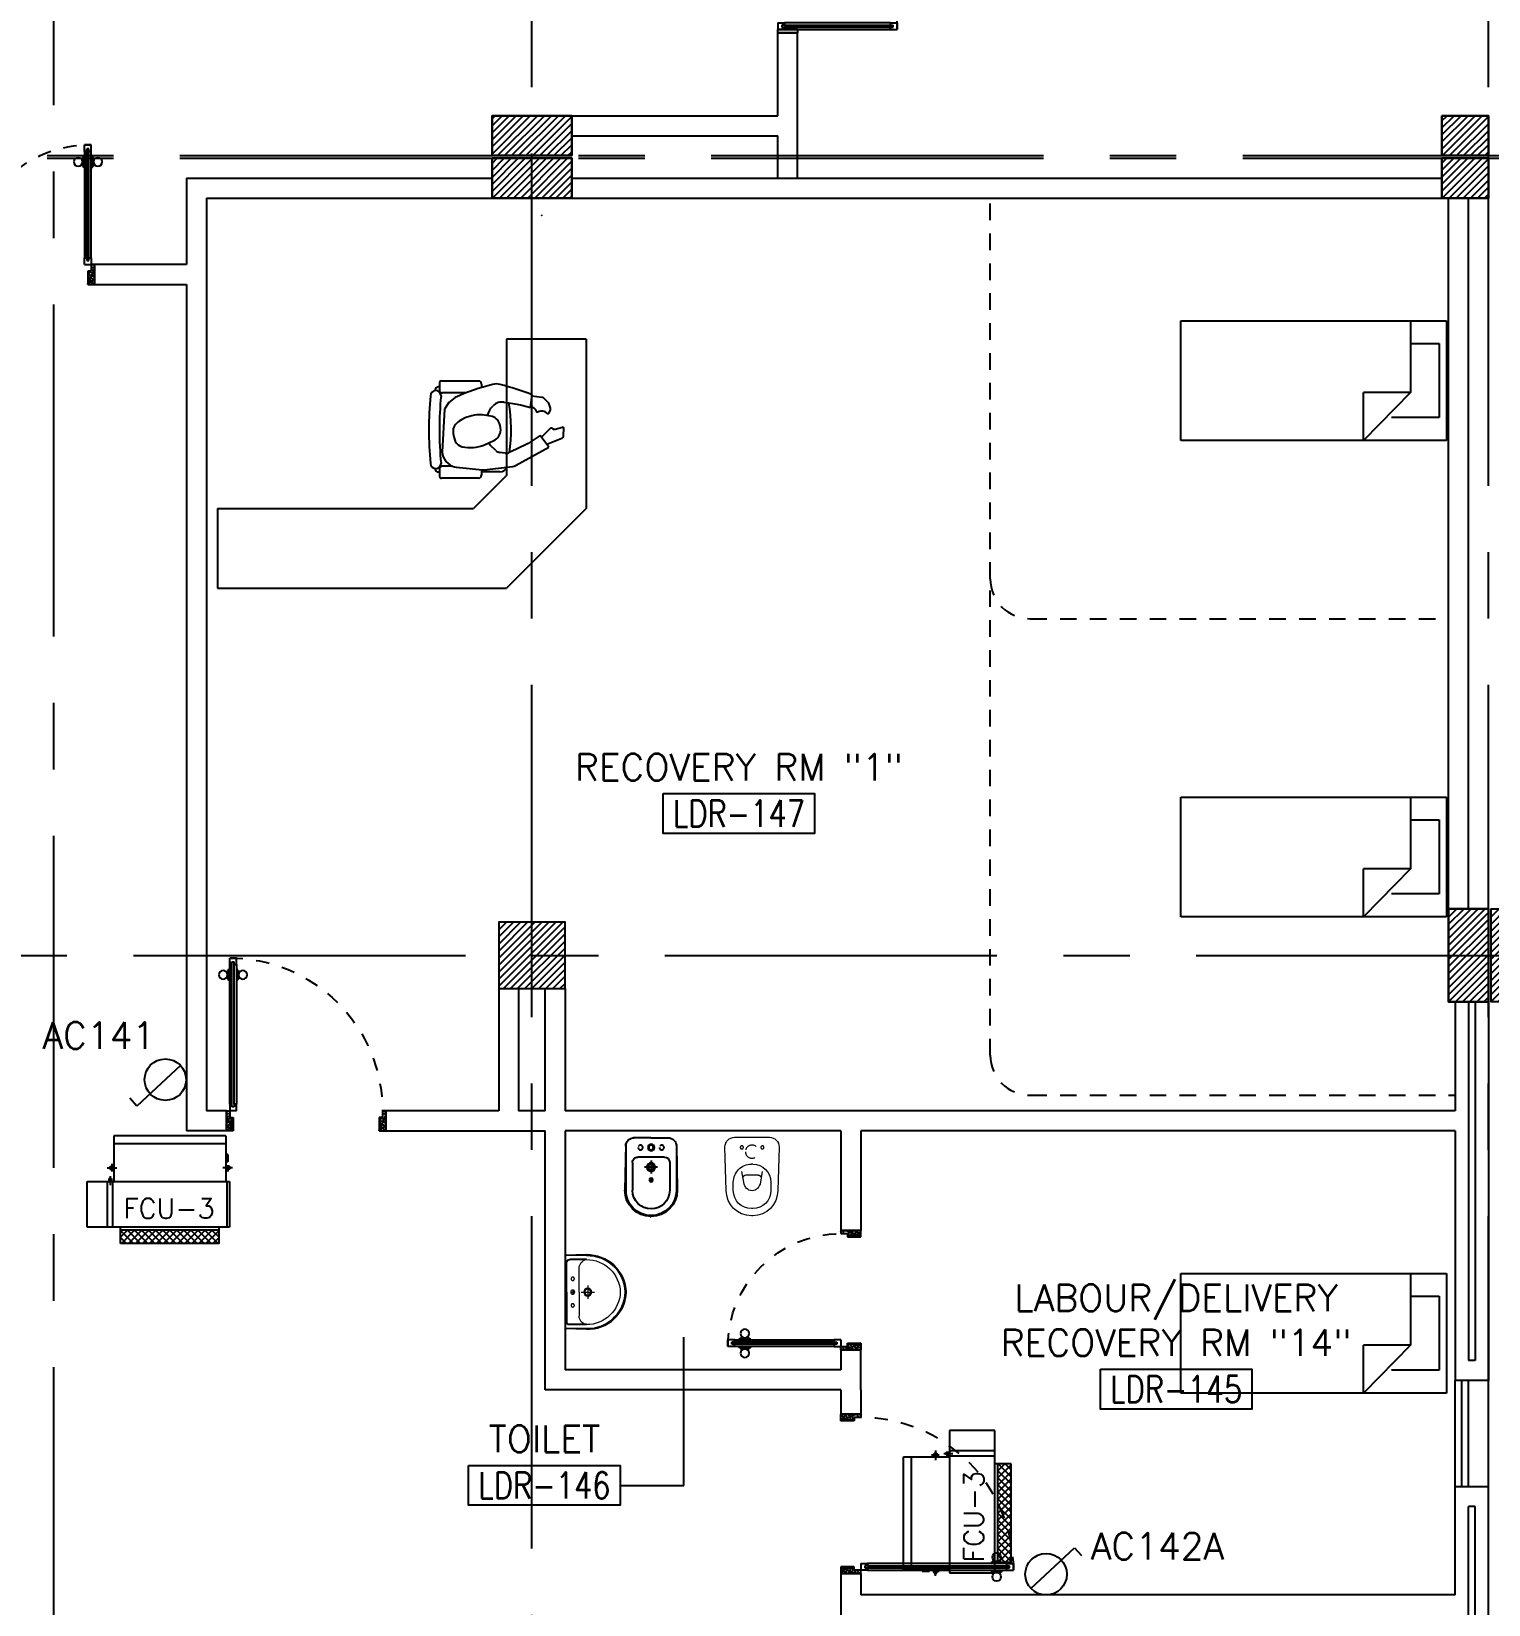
# Model space of a CAD drawing. Extents: x -0.4 to 91.9, y -1.1 to 78.4.
# Drawn here: x 31.58 to 42.55, y 22.46 to 34.3 of the extents above; entities that cross this region are included whole.
import ezdxf
from ezdxf.enums import TextEntityAlignment as Align

# ---------------------------------------------------------------- set-up
doc = ezdxf.new("R2010")
doc.units = 0
doc.header["$MEASUREMENT"] = 0
for name, pattern in [('CENTERX2', [4, 2.5, -0.5, 0.5, -0.5]), ('DASHED', [0.75, 0.5, -0.25]), ('HIDDEN', [0.375, 0.25, -0.125]), ('HIDDEN2', [0.1875, 0.125, -0.0625])]:
    doc.linetypes.add(name, pattern=pattern)
doc.layers.get('0').update_dxf_attribs({"color": 11, "linetype": 'CONTINUOUS'})
for name, color, linetype in [('AXES', 11, 'CENTERX2'), ('COL', 11, 'CONTINUOUS'), ('COUNTER', 11, 'CONTINUOUS'), ('CRT-HIDE', 11, 'HIDDEN2'), ('DOOR', 11, 'CONTINUOUS'), ('E-SOCKETS', 4, 'CONTINUOUS'), ('FCU', 7, 'CONTINUOUS'), ('FIX', 11, 'CONTINUOUS'), ('FUR', 11, 'CONTINUOUS'), ('HAT', 11, 'CONTINUOUS'), ('INSUL', 11, 'CONTINUOUS'), ('NON-MEDICAL', 11, 'CONTINUOUS'), ('RM-BOX', 11, 'CONTINUOUS'), ('RM-NAME', 11, 'CONTINUOUS'), ('RM-NO', 11, 'CONTINUOUS'), ('TEXTN', 2, 'CONTINUOUS'), ('WALL', 11, 'CONTINUOUS'), ('WIN', 11, 'CONTINUOUS')]:
    doc.layers.add(name, color=color, linetype=linetype)
doc.styles.add('ROMANS', font='ROMANS.shx', dxfattribs={"width": 0.6})

# ---------------------------------------------------------------- blocks, each defined once
blk = doc.blocks.new('*X73')
at = {"color": 0}
for p, q in [((49339, 139867), (49822, 140350)), ((49339, 139920), (49769, 140350)), ((49339, 139973), (49716, 140350)), ((49339, 140026), (49663, 140350)), ((49339, 140079), (49610, 140350)), ((49339, 140132), (49557, 140350)), ((49339, 140185), (49504, 140350)), ((49339, 140238), (49451, 140350)), ((49339, 140291), (49398, 140350)), ((49339, 140344), (49345, 140350)), ((49375, 139850), (49839, 140314)), ((49428, 139850), (49839, 140261)), ((49481, 139850), (49839, 140207)), ((49535, 139850), (49839, 140154)), ((49588, 139850), (49839, 140101)), ((49641, 139850), (49839, 140048)), ((49694, 139850), (49839, 139995)), ((49747, 139850), (49839, 139942)), ((49800, 139850), (49839, 139889))]:
    blk.add_line(p, q, dxfattribs=at)
blk = doc.blocks.new('COL50')
at = {"layer": 'COL'}
blk.add_lwpolyline([(-250, 250), (-250, -250), (250, -250), (250, 250)], close=True, dxfattribs=at)
blk = doc.blocks.new('A$C272A55A0')
at = {"layer": 'DOOR', "color": 0, "linetype": 'ByBlock'}
for p, q in [((0, 900), (0, 1050)), ((50, 1050), (0, 1050)), ((25, 950), (50, 950)), ((25, 900), (25, 950)), ((50, 950), (50, 1050)), ((1750, 950), (1750, 1050)), ((1750, 1050), (1800, 1050)), ((1775, 950), (1750, 950)), ((1775, 900), (1775, 950)), ((1800, 1050), (1800, 900)), ((0, 900), (25, 900)), ((75, 900), (25, 900)), ((25, 850), (25, 900)), ((42, 850), (25, 850)), ((58, 870), (42, 870)), ((42, 870), (42, 850)), ((58, 850), (58, 870)), ((75, 850), (58, 850)), ((75, 900), (75, 850)), ((1725, 900), (1775, 900)), ((1725, 900), (1725, 850)), ((1725, 850), (1742, 850)), ((1742, 870), (1758, 870)), ((1742, 850), (1742, 870)), ((1758, 870), (1758, 850)), ((1758, 850), (1775, 850)), ((1800, 900), (1775, 900)), ((1775, 850), (1775, 900)), ((1718, 160), (1709, 160)), ((1709, 95), (1709, 160)), ((1725, 173), (1718, 173)), ((1718, 173), (1718, 83)), ((1718, 95), (1718, 160)), ((1775, 173), (1782, 173)), ((1782, 173), (1782, 83)), ((1782, 160), (1791, 160)), ((1782, 95), (1782, 160)), ((1791, 95), (1791, 160)), ((25, 50), (42, 50)), ((25, 50), (25, 0)), ((25, 0), (75, 0)), ((75, 0), (25, 0)), ((42, 50), (42, 30)), ((42, 30), (58, 30)), ((58, 50), (75, 50)), ((58, 50), (58, 30)), ((75, 50), (75, 0)), ((1718, 95), (1709, 95)), ((1725, 83), (1718, 83)), ((1742, 50), (1725, 50)), ((1725, 50), (1725, 0)), ((1775, 0), (1725, 0)), ((1725, 0), (1775, 0)), ((1742, 50), (1742, 30)), ((1758, 30), (1742, 30)), ((1775, 50), (1758, 50)), ((1758, 50), (1758, 30)), ((1775, 83), (1782, 83)), ((1775, 50), (1775, 0)), ((1782, 95), (1791, 95))]:
    blk.add_line(p, q, dxfattribs=at)
at = {"layer": 'DOOR', "color": 9, "linetype": 'ByBlock'}
for p, q in [((50, 1050), (0, 1010)), ((50, 1050), (0, 937)), ((50, 1050), (37, 950)), ((1750, 1050), (1800, 1010)), ((1750, 1050), (1800, 937)), ((1750, 1050), (1763, 950))]:
    blk.add_line(p, q, dxfattribs=at)
at = {"layer": 'DOOR', "linetype": 'ByBlock'}
for p, q in [((25, 850), (25, 50)), ((42, 850), (42, 50)), ((58, 850), (58, 50)), ((75, 50), (75, 850)), ((1725, 50), (1725, 850)), ((1742, 850), (1742, 50)), ((1758, 850), (1758, 50)), ((1775, 850), (1775, 50))]:
    blk.add_line(p, q, dxfattribs=at)
at = {"layer": 'DOOR', "color": 0, "linetype": 'ByBlock'}
for centre in [(1676, 128), (1824, 128)]:
    blk.add_circle(centre, 32.4, dxfattribs=at)
at = {"layer": 'DOOR', "color": 9, "linetype": 'ByBlock'}
for centre, radius, start, end in [((50, 1050), 54.4, 203.2074, 270), ((50, 1050), 74.4, 227.7764, 270), ((50, 1050), 94.4, 238.0182, 270), ((50, 1050), 114, 244.0838, 257.3774), ((50, 1050), 34.4, 180, 270), ((50, 1050), 14.4, 180, 270), ((1750, 1050), 14.4, 270, 0), ((1750, 1050), 34.4, 270, 0), ((1750, 1050), 54.4, 270, 336.7926), ((1750, 1050), 74.4, 270, 312.2236), ((1750, 1050), 94.4, 270, 301.9818), ((1750, 1050), 114, 282.6226, 295.9162), ((50, 1050), 134, 248.1598, 259.28), ((50, 1050), 154, 251.1053, 256.2858), ((1750, 1050), 134, 280.72, 291.8402), ((1750, 1050), 154, 283.7142, 288.8947)]:
    blk.add_arc(centre, radius, start, end, dxfattribs=at)
at = {"layer": 'DOOR', "linetype": 'HIDDEN', "ltscale": 0.5}
for centre, start, end in [((50, 851), 268.3174, 3.2965), ((1750, 851), 176.7035, 271.6826)]:
    blk.add_arc(centre, 851, start, end, dxfattribs=at)
at = {"layer": 'WALL', "linetype": 'ByBlock'}
blk.add_line((1800, 900), (1800, 1050), dxfattribs=at)
blk = doc.blocks.new('C5')
at = {"layer": 'HAT', "linetype": 'ByBlock'}
h = blk.add_hatch(dxfattribs=at)
h.set_pattern_fill('ANSI31', color=256, scale=300, style=0)
h.set_pattern_definition([(45, (-223356.182, -51411.005), (-26.516504, 26.516504), [])])
h.paths.add_polyline_path([(300, 300), (0, 300), (0, 0), (300, 0)])
h.paths.add_polyline_path([(600, 300), (300, 300), (300, 0), (600, 0)])
at = {"layer": 'COL'}
blk.add_lwpolyline([(600, 300), (0, 300), (0, 0), (600, 0)], close=True, dxfattribs=at)
blk = doc.blocks.new('C7')
at = {"layer": 'HAT'}
h = blk.add_hatch(dxfattribs=at)
h.set_pattern_fill('ANSI31', color=256, scale=300, style=0)
h.set_pattern_definition([(45, (-248876.182, -51411.005), (-26.5165043, 26.5165043), [])])
h.paths.add_polyline_path([(350, 300), (250, 300), (0, 300), (0, 0), (350, 0)])
at = {"layer": 'COL'}
blk.add_lwpolyline([(0, 300), (0, 0), (350, 0), (350, 300)], close=True, dxfattribs=at)
blk = doc.blocks.new('C11')
at = {"layer": 'HAT'}
h = blk.add_hatch(dxfattribs=at)
h.set_pattern_fill('ANSI31', color=256, scale=300, style=0)
h.set_pattern_definition([(45, (-248556.182, -75061.005), (-26.5165043, 26.5165043), [])])
h.paths.add_polyline_path([(300, 700), (0, 700), (0, 350), (300, 350)])
h.paths.add_polyline_path([(300, 350), (0, 350), (0, 0), (300, 0)])
at = {"layer": 'COL'}
blk.add_lwpolyline([(300, 700), (300, 0), (0, 0), (0, 700)], close=True, dxfattribs=at)
blk = doc.blocks.new('C11D')
at = {"layer": 'COL', "linetype": 'ByBlock'}
for p in [(-320, 0), (0, 0)]:
    blk.add_blockref('C11', p, dxfattribs=at)
blk = doc.blocks.new('RM1')
at = {"layer": 'RM-BOX'}
blk.add_lwpolyline([(570, -200), (-570, -200), (-570, -500), (570, -500)], close=True, dxfattribs=at)
at = {"layer": 'RM-NAME', "style": 'ROMANS'}
for tag, p in [('ROOMNAME1', (0, 324)), ('ROOMNAME2', (0, 0))]:
    blk.add_attdef(tag, text='', height=200, dxfattribs=at).set_placement(p, align=Align.MIDDLE)
at = {"layer": 'RM-NO', "style": 'ROMANS', "width": 0.8}
blk.add_attdef('ROOMNO', text='', height=200, dxfattribs=at).set_placement((0, -350), align=Align.MIDDLE)
blk = doc.blocks.new('DOOR90')
at = {"layer": 'DOOR', "color": 0, "linetype": 'ByBlock'}
for p, q in [((-150, 0), (-150, -25)), ((-150, 0), (0, 0)), ((0, -50), (0, 0)), ((-1000, -25), (-1000, -75)), ((-1000, -75), (-1000, -25)), ((-950, -25), (-1000, -25)), ((-950, -75), (-1000, -75)), ((-970, -42), (-970, -58)), ((-950, -42), (-970, -42)), ((-950, -58), (-970, -58)), ((-950, -25), (-950, -42)), ((-950, -58), (-950, -75)), ((-918, -25), (-918, -18)), ((-828, -18), (-918, -18)), ((-918, -75), (-918, -82)), ((-828, -82), (-918, -82)), ((-905, -18), (-905, -9)), ((-905, -9), (-840, -9)), ((-905, -18), (-840, -18)), ((-905, -82), (-905, -91)), ((-905, -82), (-840, -82)), ((-905, -91), (-840, -91)), ((-840, -18), (-840, -9)), ((-840, -82), (-840, -91)), ((-828, -25), (-828, -18)), ((-828, -75), (-828, -82)), ((-200, -42), (-200, -25)), ((-200, -25), (-150, -25)), ((-180, -42), (-200, -42)), ((-200, -75), (-200, -58)), ((-200, -58), (-180, -58)), ((-150, -75), (-200, -75)), ((-180, -58), (-180, -42)), ((-150, -75), (-150, -25)), ((-150, -25), (-100, -25)), ((-100, -25), (-100, -50)), ((-100, -50), (0, -50)), ((-150, -900), (-150, -875)), ((-150, -875), (-100, -875)), ((0, -900), (-150, -900)), ((-150, -900), (0, -900)), ((-100, -850), (0, -850)), ((-100, -875), (-100, -850)), ((0, -850), (0, -900))]:
    blk.add_line(p, q, dxfattribs=at)
at = {"layer": 'DOOR', "color": 9, "linetype": 'ByBlock'}
for p, q in [((0, -50), (-114, 0)), ((0, -50), (-40, 0)), ((0, -50), (-100, -37)), ((0, -850), (-114, -900)), ((0, -850), (-100, -863)), ((0, -850), (-40, -900))]:
    blk.add_line(p, q, dxfattribs=at)
at = {"layer": 'DOOR', "linetype": 'ByBlock'}
for p, q in [((-200, -25), (-950, -25)), ((-200, -42), (-950, -42)), ((-200, -58), (-950, -58)), ((-950, -75), (-200, -75))]:
    blk.add_line(p, q, dxfattribs=at)
at = {"layer": 'DOOR', "color": 0, "linetype": 'ByBlock'}
for centre in [(-873, 24), (-873, -124)]:
    blk.add_circle(centre, 32.4, dxfattribs=at)
at = {"layer": 'DOOR', "color": 9, "linetype": 'ByBlock'}
for centre, radius, start, end in [((0, -50), 154, 161.1053, 166.2858), ((0, -50), 134, 158.1598, 169.28), ((0, -50), 94.4, 148.0182, 180), ((0, -50), 74.4, 137.7764, 180), ((0, -50), 114, 154.0838, 167.3774), ((0, -50), 54.4, 113.2074, 180), ((0, -50), 34.4, 90, 180), ((0, -50), 14.4, 90, 180), ((0, -850), 154, 193.7142, 198.8947), ((0, -850), 134, 190.72, 201.8402), ((0, -850), 94.4, 180, 211.9818), ((0, -850), 74.4, 180, 222.2236), ((0, -850), 54.4, 180, 246.7926), ((0, -850), 34.4, 180, 270), ((0, -850), 14.4, 180, 270)]:
    blk.add_arc(centre, radius, start, end, dxfattribs=at)
at = {"layer": 'DOOR', "linetype": 'HIDDEN', "ltscale": 0.5}
blk.add_arc((-150, -25), 850, 180, 270, dxfattribs=at)
blk = doc.blocks.new('DOOR100')
at = {"layer": 'DOOR', "color": 0, "linetype": 'ByBlock'}
for p, q in [((-82, 1205), (-91, 1205)), ((-91, 1205), (-91, 1140)), ((-75, 1218), (-82, 1218)), ((-82, 1128), (-82, 1218)), ((-82, 1205), (-82, 1140)), ((-25, 1300), (-75, 1300)), ((-75, 1300), (-25, 1300)), ((-75, 1250), (-75, 1300)), ((-58, 1250), (-75, 1250)), ((-42, 1270), (-58, 1270)), ((-58, 1250), (-58, 1270)), ((-42, 1250), (-42, 1270)), ((-25, 1250), (-42, 1250)), ((-25, 1250), (-25, 1300)), ((-25, 1218), (-18, 1218)), ((-18, 1128), (-18, 1218)), ((-18, 1205), (-9, 1205)), ((-18, 1205), (-18, 1140)), ((-9, 1205), (-9, 1140)), ((-82, 1140), (-91, 1140)), ((-75, 1128), (-82, 1128)), ((-25, 1128), (-18, 1128)), ((-18, 1140), (-9, 1140)), ((-1200, 0), (-1200, 150)), ((-1200, 150), (-1175, 150)), ((-1200, 150), (-1200, 0)), ((-1175, 150), (-1175, 100)), ((-75, 200), (-58, 200)), ((-75, 150), (-75, 200)), ((-75, 150), (-25, 150)), ((-58, 200), (-58, 180)), ((-58, 180), (-42, 180)), ((-42, 200), (-25, 200)), ((-42, 180), (-42, 200)), ((-25, 200), (-25, 150)), ((0, 150), (-25, 150)), ((-25, 150), (-25, 100)), ((0, 150), (0, 0)), ((-1150, 0), (-1200, 0)), ((-1175, 100), (-1150, 100)), ((-1150, 100), (-1150, 0)), ((-50, 100), (-50, 0)), ((-25, 100), (-50, 100)), ((-50, 0), (0, 0))]:
    blk.add_line(p, q, dxfattribs=at)
at = {"layer": 'DOOR', "linetype": 'ByBlock'}
for p, q in [((-75, 1250), (-75, 200)), ((-58, 200), (-58, 1250)), ((-42, 200), (-42, 1250)), ((-25, 200), (-25, 1250)), ((0, 0), (0, 150))]:
    blk.add_line(p, q, dxfattribs=at)
at = {"layer": 'DOOR', "color": 9, "linetype": 'ByBlock'}
for p, q in [((-1150, 0), (-1200, 114)), ((-1150, 0), (-1200, 40)), ((-1150, 0), (-1163, 100)), ((-50, 0), (0, 114)), ((-50, 0), (-37, 100)), ((-50, 0), (0, 40))]:
    blk.add_line(p, q, dxfattribs=at)
at = {"layer": 'DOOR', "color": 0, "linetype": 'ByBlock'}
for centre in [(-124, 1173), (24, 1173)]:
    blk.add_circle(centre, 32.4, dxfattribs=at)
at = {"layer": 'DOOR', "linetype": 'HIDDEN', "ltscale": 0.5}
blk.add_arc((-25, 150), 1150, 90, 180.0001, dxfattribs=at)
at = {"layer": 'DOOR', "color": 9, "linetype": 'ByBlock'}
for centre, radius, start, end in [((-1150, 0), 154, 103.7142, 108.8947), ((-1150, 0), 134, 100.72, 111.8402), ((-50, 0), 134, 68.1598, 79.28), ((-50, 0), 154, 71.1053, 76.2858), ((-1150, 0), 94.4, 90, 121.9818), ((-1150, 0), 74.4, 90, 132.2236), ((-1150, 0), 54.4, 90, 156.7926), ((-1150, 0), 34.4, 90, 180), ((-1150, 0), 14.4, 90, 180), ((-50, 0), 94.4, 58.0182, 90), ((-50, 0), 74.4, 47.7764, 90), ((-50, 0), 54.4, 23.2074, 90), ((-50, 0), 34.4, 0, 90), ((-50, 0), 14.4, 0, 90), ((-50, 0), 114, 64.0838, 77.3774)]:
    blk.add_arc(centre, radius, start, end, dxfattribs=at)
blk = doc.blocks.new('A$C49F1192B')
at = {"layer": 'DOOR', "color": 0, "linetype": 'ByBlock', "xscale": -1, "rotation": 270}
blk.add_blockref('DOOR100', (0, 1200), dxfattribs=at)
blk = doc.blocks.new('LAV1')
at = {"layer": 'FIX', "linetype": 'DASHED', "lineweight": 20, "ltscale": 0.05}
for p, q in [((0, 170), (0, 270)), ((0, 170), (0, 270)), ((50, 220), (-50, 220))]:
    blk.add_line(p, q, dxfattribs=at)
at = {"layer": 'FIX', "linetype": 'ByBlock', "ltscale": 0.3}
for p, q in [((-280, 210), (-275, 50)), ((-245, 210), (-245, 85)), ((245, 210), (245, 85)), ((280, 210), (275, 50)), ((0, 60), (-220, 60)), ((0, 60), (220, 60))]:
    blk.add_line(p, q, dxfattribs=at)
at = {"layer": 'FIX', "linetype": 'Continuous', "lineweight": 20}
for p, q in [((-275, 210), (-275, 50)), ((0, 155), (-181, 155)), ((0, 155), (181, 155)), ((275, 210), (275, 50)), ((0, 50), (-275, 50)), ((0, 50), (-252, 50)), ((0, 50), (252, 50)), ((0, 50), (275, 50))]:
    blk.add_line(p, q, dxfattribs=at)
at = {"layer": 'FIX', "lineweight": 20}
for p, q in [((0, 92), (0, 123)), ((16, 107), (-15, 107))]:
    blk.add_line(p, q, dxfattribs=at)
for centre, radius in [((0, 220), 29.5), ((0, 220), 22.5), ((0, 107), 15.5)]:
    blk.add_circle(centre, radius, dxfattribs=at)
at = {"layer": 'FIX', "linetype": 'HIDDEN', "lineweight": 20, "ltscale": 0.05}
for centre in [(-100, 107), (100, 107)]:
    blk.add_circle(centre, 12.4, dxfattribs=at)
at = {"layer": 'FIX', "linetype": 'ByBlock', "ltscale": 0.3}
for centre, radius, start, end in [((7, 220), 287, 91.3776, 182.0064), ((-7, 220), 287, 357.9936, 88.6224), ((-220, 85), 24.9, 179.7021, 269.9486), ((220, 85), 24.9, 270.0514, 0.2979)]:
    blk.add_arc(centre, radius, start, end, dxfattribs=at)
at = {"layer": 'FIX', "linetype": 'Continuous', "lineweight": 20}
for centre, radius, start, end in [((8, 217), 283, 91.6988, 181.351), ((-8, 217), 283, 358.649, 88.3012), ((8, 212), 253, 91.7328, 180.4884), ((-8, 212), 253, 359.5116, 88.2672), ((-179, 222), 66.9, 190.2006, 268.0786), ((179, 222), 66.9, 271.9214, 349.7994)]:
    blk.add_arc(centre, radius, start, end, dxfattribs=at)
blk = doc.blocks.new('WC1')
at = {"layer": 'FIX', "lineweight": 20}
for p, q in [((-210, 204), (-538, 194)), ((-475, 141), (-538, 141)), ((-727, 5), (-727, -5)), ((-674, 5), (-674, -5)), ((-534, 24), (-540, 0)), ((-540, 0), (-534, -24)), ((-395, 76), (-490, 60)), ((-339, 5), (-339, -5)), ((-490, -60), (-395, -76)), ((-538, -141), (-475, -141)), ((-538, -194), (-210, -204))]:
    blk.add_line(p, q, dxfattribs=at)
at = {"layer": 'FIX', "linetype": 'Continuous', "lineweight": 20}
blk.add_line((-420, -47), (-420, 45), dxfattribs=at)
at = {"layer": 'FIX', "lineweight": 20}
blk.add_lwpolyline([(-213, -204), (-210, -204, 0.414214), (-137, -131), (-137, 0), (-137, 131, 0.414214), (-210, 204)], format="xyb", dxfattribs=at)
at = {"layer": 'FIX', "linetype": 'HIDDEN2', "lineweight": 20, "ltscale": 0.3}
blk.add_circle((-245, 0), 49.8, dxfattribs=at)
at = {"layer": 'FIX', "linetype": 'HIDDEN', "lineweight": 20, "ltscale": 0.05}
for centre in [(-213, 78), (-213, -77)]:
    blk.add_circle(centre, 11.6, dxfattribs=at)
at = {"layer": 'FIX', "lineweight": 20}
for centre, radius, start, end in [((-538, 5), 189, 90, 180), ((-538, 5), 136, 90, 180), ((-475, 5), 136, 360, 90), ((-473, -7), 68.2, 128.9242, 152.8468), ((-464, -18), 82, 108.496, 128.9242), ((-538, -5), 189, 180, 270), ((-538, -5), 136, 180, 270), ((-473, 7), 68.2, 207.1532, 231.0758), ((-464, 18), 82, 231.0758, 251.504), ((-475, -5), 136, 270, 0)]:
    blk.add_arc(centre, radius, start, end, dxfattribs=at)
at = {"layer": 'FIX', "linetype": 'Continuous', "lineweight": 20}
for centre, start, end in [((-443, 46), 357.6662, 91.6121), ((-442, -46), 268.3879, 2.3338)]:
    blk.add_arc(centre, 22.3, start, end, dxfattribs=at)
blk = doc.blocks.new('BIDET1')
at = {"layer": 'FIX'}
for p, q in [((-88, 190), (-428, 190)), ((-210, 140), (-420, 140)), ((-25, -3), (-25, 128)), ((-617, 2), (-617, -3)), ((-352, 1), (-352, 1)), ((-350, 5), (-350, 5)), ((-348, 1), (-348, 1)), ((-346, 5), (-346, 5)), ((-344, 9), (-344, 9)), ((-344, 1), (-344, 1)), ((-342, 5), (-342, 5)), ((-341, 9), (-341, 9)), ((-341, 1), (-341, 1)), ((-339, 5), (-339, 5)), ((-337, 1), (-337, 1)), ((-335, 5), (-335, 5)), ((-333, 1), (-333, 1)), ((-170, 100), (-170, -100)), ((-617, -8), (-617, -3)), ((-350, -2), (-350, -2)), ((-348, -6), (-348, -6)), ((-346, -2), (-346, -2)), ((-346, -10), (-346, -10)), ((-344, -6), (-344, -6)), ((-342, -2), (-342, -2)), ((-342, -10), (-342, -10)), ((-341, -6), (-341, -6)), ((-339, -2), (-339, -2)), ((-339, -10), (-339, -10)), ((-337, -6), (-337, -6)), ((-335, -2), (-335, -2)), ((-333, -6), (-333, -6)), ((-331, -2), (-331, -2)), ((-25, -3), (-25, -134)), ((-88, -190), (-428, -190)), ((-210, -140), (-420, -140))]:
    blk.add_line(p, q, dxfattribs=at)
at = {"layer": 'FIX', "linetype": 'ByBlock', "ltscale": 0.3}
for p, q in [((-75, 190), (-420, 197)), ((-75, -190), (-420, -197))]:
    blk.add_line(p, q, dxfattribs=at)
at = {"layer": 'FIX', "linetype": 'DASHED', "ltscale": 0.05}
for p, q in [((-196, 0), (-294, 0)), ((-245, 49), (-245, -49))]:
    blk.add_line(p, q, dxfattribs=at)
at = {"layer": 'FIX'}
for centre, radius in [((-342, 0), 13.8), ((-342, 0), 11), ((-245, 0), 31.7), ((-245, 0), 22.5), ((-98, 0), 24.5), ((-98, 0), 17.5)]:
    blk.add_circle(centre, radius, dxfattribs=at)
at = {"layer": 'FIX', "linetype": 'HIDDEN', "ltscale": 0.05}
for centre in [(-98, 80), (-98, -80)]:
    blk.add_circle(centre, 17.5, dxfattribs=at)
at = {"layer": 'FIX', "linetype": 'ByBlock', "ltscale": 0.3}
blk.add_arc((-420, 0), 197, 90, 270, dxfattribs=at)
at = {"layer": 'FIX'}
for centre, radius, start, end in [((-420, 0), 190, 90, 270), ((-420, 0), 140, 90, 270), ((-210, 100), 40, 0, 90), ((-87, 128), 62.1, 0.1463, 90.8397), ((-210, -100), 40, 270, 0), ((-87, -128), 62.1, 269.1603, 359.8537)]:
    blk.add_arc(centre, radius, start, end, dxfattribs=at)
blk = doc.blocks.new('fe-door')
at = {"layer": 'DOOR', "color": 0, "linetype": 'ByBlock'}
for p, q in [((-818, 1775), (-818, 1782)), ((-728, 1782), (-818, 1782)), ((-805, 1782), (-805, 1791)), ((-805, 1791), (-740, 1791)), ((-805, 1782), (-740, 1782)), ((-740, 1782), (-740, 1791)), ((-728, 1775), (-728, 1782)), ((150, 1800), (0, 1800)), ((0, 1800), (0, 1775)), ((150, 1775), (150, 1800)), ((-900, 1775), (-900, 1725)), ((-900, 1725), (-900, 1775)), ((-850, 1775), (-900, 1775)), ((-850, 1725), (-900, 1725)), ((-870, 1758), (-870, 1742)), ((-850, 1758), (-870, 1758)), ((-850, 1742), (-870, 1742)), ((-850, 1775), (-850, 1758)), ((-850, 1742), (-850, 1725)), ((-818, 1725), (-818, 1718)), ((-728, 1718), (-818, 1718)), ((-805, 1718), (-805, 1709)), ((-805, 1718), (-740, 1718)), ((-805, 1709), (-740, 1709)), ((-740, 1718), (-740, 1709)), ((-728, 1725), (-728, 1718)), ((-50, 1758), (-50, 1775)), ((-50, 1775), (0, 1775)), ((-30, 1758), (-50, 1758)), ((-50, 1725), (-50, 1742)), ((-50, 1742), (-30, 1742)), ((0, 1725), (-50, 1725)), ((-30, 1742), (-30, 1758)), ((0, 1725), (0, 1775)), ((0, 1775), (150, 1775)), ((0, 75), (0, 25)), ((0, 75), (50, 75)), ((0, 0), (0, 25)), ((0, 25), (50, 25)), ((150, 25), (0, 25)), ((0, 0), (150, 0)), ((30, 58), (30, 42)), ((50, 58), (30, 58)), ((30, 42), (50, 42)), ((50, 75), (50, 58)), ((50, 42), (50, 25)), ((150, 25), (150, 0)), ((850, 58), (850, 75)), ((850, 75), (900, 75)), ((850, 58), (870, 58)), ((850, 25), (850, 42)), ((850, 42), (870, 42)), ((850, 25), (900, 25)), ((870, 42), (870, 58)), ((900, 25), (900, 75)), ((900, 75), (900, 25))]:
    blk.add_line(p, q, dxfattribs=at)
at = {"layer": 'DOOR', "linetype": 'ByBlock'}
for p, q in [((-50, 1775), (-850, 1775)), ((-50, 1758), (-850, 1758)), ((-50, 1742), (-850, 1742)), ((-850, 1725), (-50, 1725)), ((850, 75), (50, 75)), ((50, 58), (850, 58)), ((50, 42), (850, 42)), ((50, 25), (850, 25))]:
    blk.add_line(p, q, dxfattribs=at)
at = {"layer": 'DOOR', "color": 0, "linetype": 'ByBlock'}
for centre in [(-773, 1824), (-773, 1676)]:
    blk.add_circle(centre, 32.4, dxfattribs=at)
at = {"layer": 'DOOR', "linetype": 'HIDDEN', "ltscale": 0.5}
for centre, start, end in [((-49, 1750), 178.3174, 273.2965), ((49, 50), 358.3174, 93.2965)]:
    blk.add_arc(centre, 851, start, end, dxfattribs=at)
at = {"layer": 'WALL'}
for p, q in [((0, 1800), (150, 1800)), ((0, 0), (150, 0))]:
    blk.add_line(p, q, dxfattribs=at)
at = {"layer": 'WALL', "linetype": 'ByBlock'}
blk.add_line((0, 1800), (150, 1800), dxfattribs=at)
blk = doc.blocks.new('*X190')
at = {"color": 0}
for p, q in [((16890, -2467), (16943, -2414)), ((16890, -2520), (16990, -2420)), ((16990, -2565), (16890, -2465)), ((16890, -2573), (16990, -2473)), ((16990, -2512), (16892, -2414)), ((16990, -2459), (16945, -2414)), ((16990, -2619), (16890, -2519)), ((16890, -2626), (16990, -2526)), ((16990, -2672), (16890, -2572)), ((16890, -2679), (16990, -2579)), ((16990, -2725), (16890, -2625)), ((16890, -2732), (16990, -2632)), ((16990, -2778), (16890, -2678)), ((16890, -2785), (16990, -2685)), ((16990, -2831), (16890, -2731)), ((16890, -2838), (16990, -2738)), ((16990, -2884), (16890, -2784)), ((16890, -2891), (16990, -2791)), ((16990, -2937), (16890, -2837)), ((16890, -2944), (16990, -2844)), ((16990, -2990), (16890, -2890)), ((16890, -2997), (16990, -2897)), ((16990, -3043), (16890, -2943)), ((16890, -3050), (16990, -2950)), ((16990, -3096), (16890, -2996)), ((16890, -3103), (16990, -3003)), ((16990, -3149), (16890, -3049)), ((16892, -3155), (16990, -3056)), ((16944, -3155), (16890, -3102)), ((16945, -3155), (16990, -3109))]:
    blk.add_line(p, q, dxfattribs=at)
blk = doc.blocks.new('WHE06')
at = {"color": 2}
for p, q in [((689, 621), (346, 621)), ((346, 621), (346, 469)), ((689, 469), (689, 621)), ((60, -422), (60, 422)), ((212, 437), (269, 437)), ((232, 452), (232, 422)), ((232, 452), (252, 452)), ((242, 472), (242, 399)), ((252, 452), (252, 422)), ((305, 448), (373, 448)), ((321, 458), (321, 438)), ((321, 458), (346, 458)), ((321, 438), (346, 438)), ((346, 430), (689, 430)), ((811, 371), (689, 371)), ((711, -371), (711, 371)), ((811, -371), (811, 371)), ((142, -437), (142, -422)), ((142, -437), (197, -437)), ((197, -437), (197, -422)), ((221, -437), (269, -437)), ((232, -452), (232, -422)), ((232, -452), (252, -452)), ((242, -472), (242, -399)), ((252, -452), (252, -422)), ((346, -430), (689, -430)), ((811, -371), (689, -371))]:
    blk.add_line(p, q, dxfattribs=at)
at = {"color": 6}
for p, q in [((0, -422), (0, 422)), ((0, 422), (346, 422)), ((346, 469), (346, -451)), ((689, 469), (346, 469)), ((689, -451), (689, 469)), ((0, -422), (346, -422)), ((346, -451), (689, -451))]:
    blk.add_line(p, q, dxfattribs=at)
at = {"color": 2}
blk.add_blockref('*X190', (-16179, 2784), dxfattribs=at)

msp = doc.modelspace()

# ---------------------------------------------------------------- hatches: boundary and pattern name
at = {"layer": 'HAT', "linetype": 'ByBlock'}
h = msp.add_hatch(dxfattribs=at)
h.set_pattern_fill('ANSI31', color=256, scale=0.3, style=0)
h.set_pattern_definition([(45, (-188.306182, -18.041005), (-0.026516504, 0.026516504), [])])
h.paths.add_polyline_path([(35.35, 33.67), (35.05, 33.67), (35.05, 33.37), (35.35, 33.37)])
h.paths.add_polyline_path([(35.65, 33.67), (35.35, 33.67), (35.35, 33.37), (35.65, 33.37)])

# ---------------------------------------------------------------- linework, layer by layer
at = {"layer": 'AXES'}
for p, q in [((35.35, -1.1143), (35.35, 77.6984)), ((42.55, -1.1143), (42.55, 77.3484)), ((31.75, 5.75), (31.75, 64.57)), ((0.7, 33.37), (73.79, 33.37)), ((0.7, 33.35), (73.79, 33.35)), ((0.35, 27.35), (68.39, 27.35))]:
    msp.add_line(p, q, dxfattribs=at)
at = {"layer": 'COL'}
msp.add_lwpolyline([(35.65, 33.67), (35.05, 33.67), (35.05, 33.37), (35.65, 33.37)], close=True, dxfattribs=at)
at = {"layer": 'COUNTER', "linetype": 'ByBlock'}
for p, q in [((35.1592, 31.989), (35.1592, 30.9625)), ((35.7592, 31.989), (35.1592, 31.989)), ((35.7592, 31.989), (35.7592, 30.714)), ((35.1592, 30.9625), (34.9106, 30.714)), ((32.9842, 30.714), (34.9106, 30.714)), ((32.9842, 30.714), (32.9842, 30.114)), ((35.7592, 30.714), (35.1592, 30.114)), ((32.9842, 30.114), (35.1592, 30.114))]:
    msp.add_line(p, q, dxfattribs=at)
at = {"layer": 'COUNTER'}
msp.add_arc((35.422, 32.917), 0.003, 0, 90, dxfattribs=at)
msp.add_arc((35.422, 32.917), 0.003, 0, 90, dxfattribs=at)
at = {"layer": 'CRT-HIDE'}
for p, q in [((38.8, 30.1837), (38.8, 33.05)), ((38.8, 26.5975), (38.8, 30.1837)), ((39.1, 29.8838), (42.25, 29.8838)), ((39.1, 26.2975), (42.3, 26.2975))]:
    msp.add_line(p, q, dxfattribs=at)
for centre in [(39.1, 30.1837), (39.1, 26.5975)]:
    msp.add_arc(centre, 0.3, 180, 270, dxfattribs=at)
at = {"layer": 'E-SOCKETS'}
for p, q in [((32.7049, 26.5207), (32.377, 26.2155)), ((32.377, 26.2155), (32.3226, 26.274)), ((39.1055, 22.5848), (39.4334, 22.89)), ((39.4334, 22.89), (39.4878, 22.8314))]:
    msp.add_line(p, q, dxfattribs=at)
for centre in [(32.5905, 26.4142), (39.2199, 22.6912)]:
    msp.add_circle(centre, 0.1562, dxfattribs=at)
at = {"layer": 'FUR'}
for p, q in [((40.234, 31.2269), (40.234, 32.1269)), ((40.234, 32.1269), (42.234, 32.1269)), ((41.9623, 32.1269), (41.9623, 31.588)), ((42.234, 32.1269), (42.234, 31.2269)), ((41.9623, 31.957), (42.1785, 31.957)), ((42.1785, 31.957), (42.1785, 31.399)), ((41.9623, 31.588), (41.6089, 31.588)), ((41.6089, 31.2269), (41.6089, 31.588)), ((41.9623, 31.588), (41.6089, 31.2269)), ((42.1785, 31.399), (41.8188, 31.399)), ((42.234, 31.2269), (40.234, 31.2269)), ((40.234, 27.6406), (40.234, 28.5406)), ((40.234, 28.5406), (42.234, 28.5406)), ((41.9623, 28.5406), (41.9623, 28.0018)), ((42.234, 28.5406), (42.234, 27.6406)), ((41.9623, 28.3707), (42.1785, 28.3707)), ((42.1785, 28.3707), (42.1785, 27.8128)), ((41.9623, 28.0018), (41.6089, 28.0018)), ((41.6089, 27.6406), (41.6089, 28.0018)), ((41.9623, 28.0018), (41.6089, 27.6406)), ((42.1785, 27.8128), (41.8188, 27.8128)), ((42.234, 27.6406), (40.234, 27.6406)), ((40.234, 24.0544), (40.234, 24.9544)), ((40.234, 24.9544), (42.234, 24.9544)), ((41.9623, 24.9544), (41.9623, 24.4155)), ((42.234, 24.9544), (42.234, 24.0544)), ((41.9623, 24.7845), (42.1785, 24.7845)), ((42.1785, 24.7845), (42.1785, 24.2265)), ((41.9623, 24.4155), (41.6089, 24.4155)), ((41.6089, 24.0544), (41.6089, 24.4155)), ((41.9623, 24.4155), (41.6089, 24.0544)), ((42.1785, 24.2265), (41.8188, 24.2265)), ((42.234, 24.0544), (40.234, 24.0544))]:
    msp.add_line(p, q, dxfattribs=at)
at = {"layer": 'INSUL'}
for p, q in [((42.4, 27), (42.4, 24.3)), ((42.45, 27), (42.45, 24.3)), ((42.45, 24.3), (42.4, 24.3)), ((42.4, 21.9), (42.4, 23.2)), ((42.45, 23.2), (42.4, 23.2)), ((42.45, 21.9), (42.45, 23.2))]:
    msp.add_line(p, q, dxfattribs=at)
at = {"layer": 'NON-MEDICAL'}
for p, q in [((34.6531, 31.6285), (34.6449, 31.6285)), ((34.6531, 31.6582), (34.6531, 31.6059)), ((34.9481, 31.6735), (34.6685, 31.6735)), ((34.9706, 31.651), (34.9706, 31.6246)), ((34.6218, 31.6054), (34.6218, 31.6016)), ((34.853, 31.5835), (34.6755, 31.5835)), ((34.7238, 31.5115), (34.6921, 31.4611)), ((34.7725, 31.5497), (34.7238, 31.5115)), ((35.1376, 31.5144), (35.1402, 31.514)), ((35.1402, 31.514), (35.1759, 31.51)), ((35.1759, 31.51), (35.2222, 31.5027)), ((35.2222, 31.5027), (35.2636, 31.4946)), ((35.3386, 31.4752), (35.3512, 31.5699)), ((34.6921, 31.4611), (34.6748, 31.1414)), ((35.0149, 31.414), (35.0301, 31.4478)), ((35.0301, 31.4478), (35.0414, 31.4697)), ((35.0414, 31.4697), (35.0585, 31.4876)), ((35.2636, 31.4946), (35.3107, 31.4825)), ((35.3107, 31.4825), (35.3386, 31.4752)), ((35.4124, 31.2642), (35.3223, 31.204)), ((35.4774, 31.1749), (35.4124, 31.2642)), ((35.035, 31.1898), (35.0289, 31.2086)), ((35.0789, 31.1495), (35.035, 31.1898)), ((35.2347, 31.1593), (35.1796, 31.1343)), ((35.2258, 31.0363), (35.4774, 31.1749)), ((35.3223, 31.204), (35.2347, 31.1593)), ((34.7513, 31.0323), (34.6755, 31.0323)), ((34.7675, 31.0268), (34.7802, 31.0252)), ((34.9901, 31.005), (35.2051, 31.0297)), ((35.1488, 31.1297), (35.1094, 31.1351)), ((34.6218, 31.0142), (34.6218, 31.0104)), ((34.6531, 30.9873), (34.6449, 30.9873)), ((34.6531, 31.0099), (34.6531, 30.9576)), ((34.9481, 30.9423), (34.6685, 30.9423)), ((34.7802, 31.0252), (34.9779, 31.0049)), ((34.9706, 31.0056), (34.9706, 30.9648)), ((35.1086, 30.9894), (34.9706, 30.9894))]:
    msp.add_line(p, q, dxfattribs=at)
for points in [[(35.3503, 31.5622), (35.4257, 31.5531, -0.1665035), (35.4356, 31.5483), (35.4696, 31.5146, -0.116666), (35.4737, 31.508), (35.4873, 31.4679, -0.1815827), (35.4869, 31.4561), (35.4756, 31.4288, -0.5662747), (35.466, 31.4274, 0.3727106), (35.3946, 31.4396, -0.4583706), (35.3865, 31.4422, 0.2106222), (35.34, 31.4864)], [(34.9748, 31.4196, 0.1280623), (34.8254, 31.3845, 0.2157166), (34.7573, 31.313), (34.7581, 31.2781), (34.7622, 31.2538), (34.7728, 31.2205, 0.2424325), (34.8248, 31.1791, 0.1365134), (34.9928, 31.1922), (35.0626, 31.225, 0.297129), (35.1148, 31.3048, 0.1389863), (35.0982, 31.3683, 0.1051671), (35.0739, 31.3956), (35.052, 31.407), (35.026, 31.4126), (34.9749, 31.4191)], [(35.4223, 31.2512), (35.4928, 31.3204, -0.4458327), (35.5025, 31.3198), (35.504, 31.3179, 0.3042703), (35.5246, 31.3113), (35.58, 31.3273, -0.5099825), (35.5883, 31.3208), (35.5861, 31.2591, -0.292523), (35.5742, 31.2418), (35.4629, 31.1952)]]:
    msp.add_lwpolyline(points, format="xyb", dxfattribs=at)
for centre, radius, start, end in [((34.6449, 31.6054), 0.0231, 90, 180), ((34.6685, 31.6582), 0.0154, 90, 180), ((35.4775, 29.9834), 1.7177, 104.29232, 114.23439), ((34.9481, 31.651), 0.0225, 0, 90), ((35.0812, 31.5389), 0.1125, 75.057, 104.29232), ((34.4717, 29.2551), 2.4762, 69.19751, 75.057), ((37.2037, 31.3079), 2.6294, 174.44787, 185.55213), ((34.6263, 31.5623), 0.0396, 0, 180), ((34.6755, 31.6059), 0.0224, 180, 270), ((37.204, 31.3079), 2.5509, 174.2765, 185.7235), ((35.1236, 31.4255), 0.09, 81.07134, 136.37618), ((33.9899, 31.3079), 1.2032, 351.72399, 9.66859), ((35.1169, 31.1909), 0.0563, 227.38127, 262.24497), ((34.6263, 31.0535), 0.0396, 180, 0), ((34.6755, 31.0099), 0.0224, 90, 180), ((34.7991, 31.1472), 0.1245, 182.67494, 255.29345), ((35.1564, 31.1855), 0.0563, 262.24497, 294.4377), ((35.1986, 31.0856), 0.0562, 276.56656, 298.84109), ((34.6449, 31.0104), 0.0231, 180, 270), ((34.6685, 30.9576), 0.0154, 180, 270), ((34.9481, 30.9648), 0.0225, 270, 0), ((34.9836, 31.0608), 0.0563, 264.13003, 276.56656), ((35.1086, 31.0447), 0.0554, 270, 338.59125)]:
    msp.add_arc(centre, radius, start, end, dxfattribs=at)
at = {"layer": 'RM-NAME', "color": 5, "linetype": 'ByBlock'}
for p, q in [((36.4942, 23.3603), (36.4942, 24.4762)), ((36.0135, 23.3603), (36.4942, 23.3603))]:
    msp.add_line(p, q, dxfattribs=at)
at = {"layer": 'WALL'}
for p, q in [((37.35, 34.295), (37.2, 34.295)), ((37.2, 33.67), (37.2, 34.295)), ((37.35, 33.2), (37.35, 34.295)), ((35.65, 33.67), (37.2, 33.67)), ((35.65, 33.52), (37.2, 33.52)), ((37.2, 33.2), (37.2, 33.52)), ((32.75, 33.2), (35.05, 33.2)), ((32.75, 33.2), (32.75, 32.55)), ((35.65, 33.2), (42.2, 33.2)), ((32.9, 33.05), (32.9, 26.18)), ((32.9, 33.05), (42.2, 33.05)), ((42.25, 27.7), (42.25, 33.05)), ((42.4, 27.7), (42.4, 33.05)), ((32.0579, 32.55), (32.0579, 32.4)), ((32.75, 32.55), (32.0579, 32.55)), ((32.0579, 32.4), (32.75, 32.4)), ((32.75, 32.4), (32.75, 26.03)), ((35.1, 27.1), (35.1, 26.18)), ((35.25, 27.1), (35.25, 26.18)), ((35.45, 26.18), (35.45, 27.1)), ((35.6, 27.1), (35.6, 26.18)), ((42.3, 27), (42.3, 26.18)), ((42.55, 27), (42.55, 24.15)), ((33.05, 26.18), (32.9, 26.18)), ((33.05, 26.18), (33.05, 26.03)), ((35.1, 26.18), (34.25, 26.18)), ((34.25, 26.18), (34.25, 26.03)), ((35.45, 26.18), (35.25, 26.18)), ((42.3, 26.18), (35.6, 26.18)), ((33.05, 26.03), (32.75, 26.03)), ((34.25, 26.03), (35.45, 26.03)), ((35.45, 24.08), (35.45, 26.03)), ((37.675, 26.03), (35.6, 26.03)), ((35.6, 26.03), (35.6, 24.23)), ((37.675, 26.03), (37.675, 25.28)), ((42.3, 26.03), (37.825, 26.03)), ((37.825, 26.03), (37.825, 25.28)), ((42.3, 26.03), (42.3, 24.15)), ((37.825, 25.28), (37.675, 25.28)), ((37.675, 24.38), (37.675, 24.23)), ((37.825, 24.38), (37.675, 24.38)), ((37.675, 24.23), (35.6, 24.23)), ((37.675, 24.08), (35.45, 24.08)), ((37.675, 24.08), (37.675, 23.8965)), ((37.825, 24.08), (37.825, 23.8965)), ((42.55, 24.15), (42.3, 24.15)), ((42.55, 23.35), (42.3, 23.35)), ((42.3, 22.535), (42.3, 23.35)), ((42.55, 21.75), (42.55, 23.35)), ((37.675, 22.6965), (37.675, 22.2685)), ((37.825, 22.6965), (37.825, 22.535)), ((42.3, 22.535), (37.825, 22.535))]:
    msp.add_line(p, q, dxfattribs=at)
at = {"layer": 'WALL', "linetype": 'ByBlock'}
for p, q in [((37.825, 24.08), (37.825, 24.38)), ((37.825, 22.6965), (37.675, 22.6965))]:
    msp.add_line(p, q, dxfattribs=at)
at = {"layer": 'WALL', "linetype": 'ByBlock', "ltscale": 0.3}
for points in [[(35.05, 33.67), (35.65, 33.67), (35.65, 33.37), (35.05, 33.37)], [(42.2, 33.67), (42.55, 33.67), (42.55, 33.37), (42.2, 33.37)], [(35.05, 33.35), (35.65, 33.35), (35.65, 33.05), (35.05, 33.05)], [(42.2, 33.35), (42.55, 33.35), (42.55, 33.05), (42.2, 33.05)], [(35.6, 27.6), (35.1, 27.6), (35.1, 27.1), (35.6, 27.1)], [(42.25, 27), (42.55, 27), (42.55, 27.7), (42.25, 27.7)]]:
    msp.add_lwpolyline(points, close=True, dxfattribs=at)
at = {"layer": 'WIN'}
for p, q in [((42.3, 23.35), (42.3, 24.15)), ((42.35, 23.35), (42.35, 24.15)), ((42.4, 23.35), (42.4, 24.15)), ((42.55, 23.35), (42.55, 24.15))]:
    msp.add_line(p, q, dxfattribs=at)

# ---------------------------------------------------------------- block references
at = {"layer": 'COL', "linetype": 'ByBlock', "xscale": 0.001, "yscale": 0.001, "zscale": 0.001}
for name, p in [('C7', (42.2, 33.37)), ('C5', (35.05, 33.05)), ('C7', (42.2, 33.05)), ('C11D', (42.57, 27))]:
    msp.add_blockref(name, p, dxfattribs=at)
at = {"layer": 'COL', "xscale": 0.001, "yscale": 0.001, "zscale": 0.001}
msp.add_blockref('COL50', (35.35, 27.35), dxfattribs=at)
at = {"layer": 'DOOR', "color": 0, "linetype": 'ByBlock', "ltscale": 0.3, "xscale": 0.001, "yscale": 0.001, "zscale": 0.001}
msp.add_blockref('fe-door', (37.2, 34.295), dxfattribs=at)
at = {"layer": 'DOOR', "color": 0, "linetype": 'ByBlock', "xscale": -0.001, "yscale": 0.001, "zscale": 0.001, "rotation": 180}
for name, p in [('A$C272A55A0', (30.2579, 33.4504)), ('DOOR90', (37.825, 24.38))]:
    msp.add_blockref(name, p, dxfattribs=at)
at = {"layer": 'DOOR', "color": 0, "xscale": 0.001, "yscale": 0.001, "zscale": 0.001, "rotation": 90}
msp.add_blockref('A$C49F1192B', (34.25, 26.03), dxfattribs=at)
at = {"layer": 'DOOR', "color": 0, "linetype": 'ByBlock', "ltscale": 0.3, "xscale": -0.001, "yscale": 0.001, "zscale": 0.001, "rotation": 180}
msp.add_blockref('A$C49F1192B', (37.675, 23.8965), dxfattribs=at)
at = {"layer": 'FCU', "linetype": 'ByBlock', "xscale": -0.001000002026557922, "yscale": 0.001000002026557922, "zscale": 0.001, "rotation": 90}
msp.add_blockref('WHE06', (32.6236, 25.9924), dxfattribs=at)
at = {"layer": 'FCU', "linetype": 'ByBlock', "xscale": 0.0009999871253967285, "yscale": 0.001000002026557922, "zscale": 0.001}
msp.add_blockref('WHE06', (38.1458, 23.1518), dxfattribs=at)
at = {"layer": 'FIX', "xscale": -0.001, "yscale": 0.001, "zscale": 0.001, "rotation": 270}
for name, p in [('BIDET1', (36.2469, 26.0014)), ('WC1', (37.0069, 26.1172)), ('LAV1', (35.55, 24.815))]:
    msp.add_blockref(name, p, dxfattribs=at)
at = {"layer": 'HAT', "xscale": 0.001, "yscale": 0.001, "zscale": 0.001}
msp.add_blockref('*X73', (-14.2392, -112.7497), dxfattribs=at)
at = {"layer": 'RM-NAME'}
ref = msp.add_blockref('RM1', (36.9078, 28.7675), dxfattribs=dict(at, xscale=-0.001, yscale=0.001, zscale=0.001))
ref.add_attrib('ROOMNO', 'LDR-147', dxfattribs={"layer": 'RM-NO', "height": 0.2, "style": 'ROMANS', "width": 0.8}).set_placement((36.9078, 28.4175), align=Align.MIDDLE)
ref.add_attrib('ROOMNAME2', 'RECOVERY RM "1"', dxfattribs={"height": 0.2, "style": 'ROMANS'}).set_placement((36.9078, 28.7675), align=Align.MIDDLE)
ref = msp.add_blockref('RM1', (40.1989, 24.4345), dxfattribs=dict(at, xscale=-0.001, yscale=0.001, zscale=0.001))
ref.add_attrib('ROOMNO', 'LDR-145', dxfattribs={"layer": 'RM-NO', "height": 0.2, "style": 'ROMANS', "width": 0.8}).set_placement((40.1989, 24.0845), align=Align.MIDDLE)
ref.add_attrib('ROOMNAME2', 'RECOVERY RM "14"', dxfattribs={"height": 0.2, "style": 'ROMANS'}).set_placement((40.1989, 24.4345), align=Align.MIDDLE)
ref.add_attrib('ROOMNAME1', 'LABOUR/DELIVERY', dxfattribs={"height": 0.2, "style": 'ROMANS'}).set_placement((40.1989, 24.7583), align=Align.MIDDLE)
ref = msp.add_blockref('RM1', (35.4436, 23.7103), dxfattribs=dict(at, xscale=-0.001, yscale=0.001, zscale=0.001))
ref.add_attrib('ROOMNO', 'LDR-146', dxfattribs={"layer": 'RM-NO', "height": 0.2, "style": 'ROMANS', "width": 0.8}).set_placement((35.4436, 23.3603), align=Align.MIDDLE)
ref.add_attrib('ROOMNAME2', 'TOILET', dxfattribs={"height": 0.2, "style": 'ROMANS'}).set_placement((35.4436, 23.7103), align=Align.MIDDLE)

# ---------------------------------------------------------------- texts
at = {"layer": 'E-SOCKETS', "style": 'ROMANS'}
for s, p in [('AC141', (31.6654, 26.647)), ('AC142A', (39.5565, 22.8032))]:
    msp.add_text(s, height=0.2, dxfattribs=at).set_placement(p)
at = {"layer": 'TEXTN', "style": 'ROMANS'}
msp.add_text('FCU-3', height=0.15, dxfattribs=at).set_placement((32.2738, 25.3705))
msp.add_text('FCU-3', height=0.15, rotation=90, dxfattribs=at).set_placement((38.7509, 22.7816))

doc.saveas('drawing.dxf')
